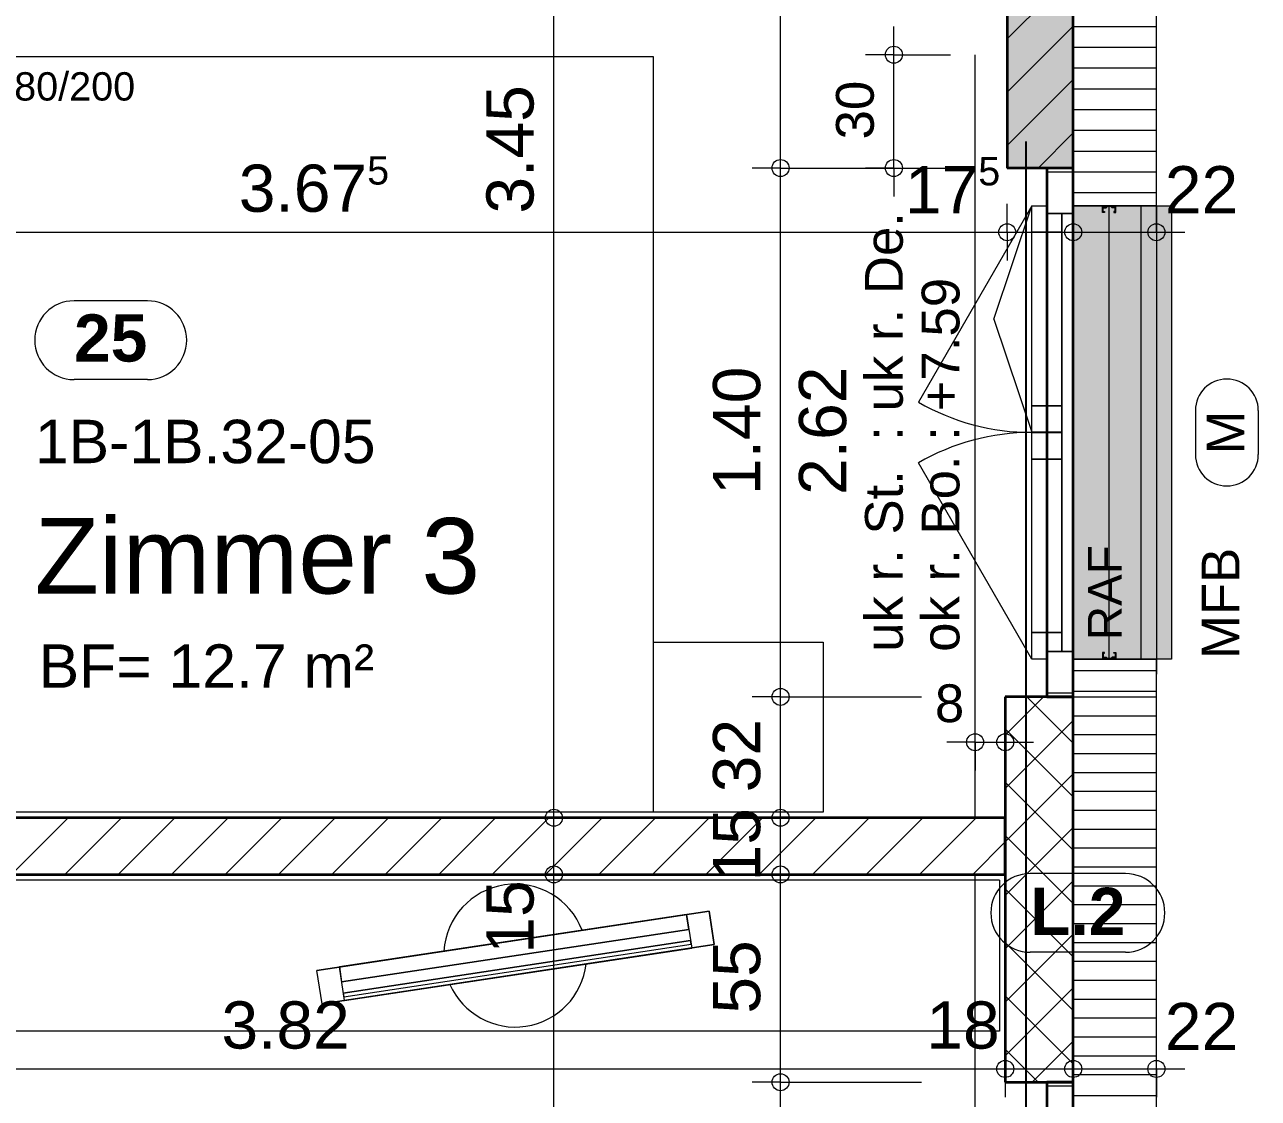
# Model space of a CAD drawing. Header units: metres. Extents: x 0.003 to 0.843, y 0.003 to 0.597.
# Drawn here: x 0.5748 to 0.6402, y 0.2649 to 0.3217 of the extents above; entities that cross this region are included whole.
import ezdxf

# ---------------------------------------------------------------- set-up
doc = ezdxf.new("R2010")
doc.units = ezdxf.units.M
for name, pattern in [('AUSGEZOGEN', [0]), ('LINIE_23', [0.0079, 0.004, -0.0013, 0, -0.0013, 0, -0.0013]), ('STRICHLINIE', [19.049999999999997, 12.7, -6.35]), ('STRICHPUNKT', [25.4, 12.7, -6.35, 0, -6.35])]:
    doc.linetypes.add(name, pattern=pattern)
for name, color, linetype, lineweight in [('Bauachsen grob', 7, 'STRICHPUNKT', 13), ('Daemmung', 7, 'AUSGEZOGEN', 18), ('Elektro Text', 251, 'AUSGEZOGEN', 18), ('Fenster', 7, 'AUSGEZOGEN', 18), ('Fuellflaeche tragende Wände MW', 7, 'AUSGEZOGEN', 13), ('Holzgelaender', 7, 'AUSGEZOGEN', 25), ('Moebel', 253, 'AUSGEZOGEN', 13), ('Oeffnungsrichtung Fenster', 7, 'AUSGEZOGEN', 13), ('Raumbezeichnung', 7, 'AUSGEZOGEN', 18), ('Rolladen', 7, 'AUSGEZOGEN', 13), ('Spengler', 7, 'AUSGEZOGEN', 18), ('Text Koten', 7, 'AUSGEZOGEN', 25), ('Text Werkplan Ausfuehrung', 7, 'AUSGEZOGEN', 25), ('Vorhangbrett', 7, 'AUSGEZOGEN', 13), ('Wand Beton bewehrt', 7, 'AUSGEZOGEN', 35), ('Wand Mauerwerk tragend', 7, 'AUSGEZOGEN', 35), ('Werkplan- Ausfuehrungsmasse', 7, 'AUSGEZOGEN', 13)]:
    doc.layers.add(name, color=color, linetype=linetype, lineweight=lineweight)
doc.styles.add('ARIAL', font='ARIAL.TTF')

msp = doc.modelspace()

# ---------------------------------------------------------------- hatches: boundary and pattern name
at = {"layer": 'Fuellflaeche tragende Wände MW', "linetype": 'AUSGEZOGEN', "lineweight": 13}
msp.add_hatch(color=241, dxfattribs=at).paths.add_polyline_path([(0.626859986055643, 0.3603399920128287), (0.626859986055643, 0.3141399930454791), (0.6303599859774118, 0.3141399930454791), (0.6303599859774118, 0.3603399920128287)])
at = {"layer": 'Holzgelaender', "linetype": 'AUSGEZOGEN', "lineweight": 13}
msp.add_hatch(color=254, dxfattribs=at).paths.add_polyline_path([(0.6339599858969455, 0.3121399930901825), (0.6339599858969455, 0.2881399936266243), (0.6347599858790643, 0.2881399936266243), (0.6347599858790643, 0.3121399930901825)])
at = {"layer": 'Spengler', "linetype": 'AUSGEZOGEN', "lineweight": 13}
msp.add_hatch(color=254, dxfattribs=at).paths.add_polyline_path([(0.6355599858611829, 0.2881399936266243), (0.6355599858611829, 0.3121399930901825), (0.6303599859774118, 0.3121399930901825), (0.6303599859774118, 0.2881399936266243)])

# ---------------------------------------------------------------- linework, layer by layer
at = {"layer": 'Bauachsen grob', "color": 32, "linetype": 'LINIE_23', "lineweight": 25, "true_color": 0xc36e14}
msp.add_line((0.6278599860332911, 0.01553999971970916), (0.6278599860332911, 0.5826399870440364), dxfattribs=at)
at = {"layer": 'Daemmung', "color": 7, "linetype": 'AUSGEZOGEN', "lineweight": 18}
for p, q in [((0.6347599858790641, 0.3121399930901825), (0.6347599858790641, 0.3623399919681251)), ((0.6303599859774118, 0.3603399920128287), (0.6303599859774118, 0.3141399930454791)), ((0.6303599859774118, 0.3141399930454791), (0.6303599859774118, 0.3121399930901825)), ((0.6347599858790643, 0.3121399930901825), (0.6303599859774118, 0.3121399930901825)), ((0.6303599859774118, 0.2881399936266243), (0.6347599858790643, 0.2881399936266243)), ((0.6303599859774118, 0.2881399936266243), (0.6303599859774118, 0.2861399936713278)), ((0.6347599858790641, 0.2861399936713278), (0.6347599858790641, 0.2881399936266243)), ((0.6303599859774118, 0.2861399936713278), (0.6303599859774118, 0.2657399941273034)), ((0.6347599858790641, 0.2657399941273034), (0.6347599858790641, 0.2861399936713278)), ((0.6303599859774118, 0.2657399941273034), (0.6303599859774118, 0.2637399941720068)), ((0.6347599858790641, 0.2637399941720068), (0.6347599858790641, 0.2657399941273034))]:
    msp.add_line(p, q, dxfattribs=at)
at = {"layer": 'Daemmung', "color": 7, "linetype": 'STRICHLINIE', "lineweight": 13}
msp.add_line((0.6347599858790643, 0.3121399930901825), (0.6347599858790643, 0.2873399936445057), dxfattribs=at)
at = {"layer": 'Daemmung', "color": 7, "linetype": 'AUSGEZOGEN', "lineweight": 13}
for p, q in [((0.6303599859774119, 0.2875399913520147), (0.634759983713755, 0.2875399911596848)), ((0.6303599859774119, 0.2875399913520147), (0.634759983713755, 0.2875399911596848)), ((0.6303599859774119, 0.2864399913527598), (0.6347599836656723, 0.2864399911604297)), ((0.630359986423268, 0.2861399937674929), (0.6343599863338608, 0.2861399935926474)), ((0.6343599863338608, 0.2861399935926474), (0.634759985879064, 0.2861399935751627)), ((0.6303599863795565, 0.2851399937898447), (0.6343599862901497, 0.2851399936149991)), ((0.6343599862901497, 0.2851399936149991), (0.6347599858790641, 0.2851399935975145)), ((0.6303599863358451, 0.2841399938121964), (0.6343599862464382, 0.2841399936373508)), ((0.6343599862464382, 0.2841399936373508), (0.6347599858790642, 0.2841399936198663)), ((0.6303599862921337, 0.2831399938345481), (0.6343599862027268, 0.2831399936597025)), ((0.6343599862027268, 0.2831399936597025), (0.6347599858790642, 0.283139993642218)), ((0.6303599862484223, 0.2821399938568999), (0.6343599861590153, 0.2821399936820543)), ((0.6303599862484223, 0.2821399938568999), (0.6343599861590153, 0.2821399936820543)), ((0.6343599861590153, 0.2821399936820543), (0.6347599858790642, 0.2821399936645698)), ((0.6343599861590153, 0.2821399936820543), (0.6347599858790642, 0.2821399936645698)), ((0.630359986204711, 0.2811399938792516), (0.6343599861153039, 0.2811399937044061)), ((0.6343599861153039, 0.2811399937044061), (0.6347599858790642, 0.2811399936869215)), ((0.6303599861609994, 0.2801399939016034), (0.6343599860715924, 0.2801399937267578)), ((0.6343599860715924, 0.2801399937267578), (0.634759985879064, 0.2801399937092732)), ((0.6303599861172882, 0.2791399939239551), (0.6343599860278814, 0.2791399937491095)), ((0.6343599860278814, 0.2791399937491095), (0.6347599858790642, 0.2791399937316251)), ((0.6343599859841699, 0.2781399937714613), (0.6347599858790641, 0.2781399937539767)), ((0.6343599859841699, 0.2781399937714613), (0.6347599858790641, 0.2781399937539767)), ((0.6343599859404584, 0.277139993793813), (0.6347599858790642, 0.2771399937763285)), ((0.6303599859774118, 0.2761399939910104), (0.6343599858967469, 0.2761399938161648)), ((0.6343599858967469, 0.2761399938161648), (0.6347599858790642, 0.2761399937986803)), ((0.6343599858530355, 0.2751399938385165), (0.634759985879064, 0.275139993821032)), ((0.6343599858093244, 0.2741399938608682), (0.6347599858790642, 0.2741399938433838)), ((0.6343599858093244, 0.2741399938608682), (0.6347599858790642, 0.2741399938433838)), ((0.6343599857656129, 0.27313999388322), (0.6347599858790642, 0.2731399938657355)), ((0.6343599857219014, 0.2721399939055717), (0.6347599858790642, 0.2721399938880872)), ((0.6343599856781901, 0.2711399939279235), (0.6347599858790642, 0.2711399939104389)), ((0.6343599856344786, 0.2701399939502752), (0.634759985879064, 0.2701399939327906)), ((0.6343599856344786, 0.2701399939502752), (0.634759985879064, 0.2701399939327906)), ((0.6343599855907671, 0.2691399939726269), (0.634759985879064, 0.2691399939551424)), ((0.634359985547056, 0.2681399939949787), (0.6347599858790642, 0.2681399939774942)), ((0.6343599855033446, 0.2671399940173304), (0.6347599858790641, 0.2671399939998458)), ((0.6343599854596331, 0.2661399940396822), (0.6347599858790642, 0.2661399940221976)), ((0.6343599854596331, 0.2661399940396822), (0.6347599858790642, 0.2661399940221976)), ((0.6303599874343888, 0.2650399942152727), (0.6347599858790642, 0.2650399940229428))]:
    msp.add_line(p, q, dxfattribs=at)
for points in [[(0.6303599852072936, 0.321639991328918), (0.6303599859774118, 0.3216399913289179), (0.6327734631105209, 0.3216399912234215), (0.6327734631105209, 0.3216399912234215), (0.6334027115760725, 0.3216399911959162), (0.6334027115760725, 0.3216399911959162), (0.6347599852043133, 0.3216399911365879)], [(0.6303599851592112, 0.320539991329663), (0.6303599859774118, 0.320539991329663), (0.6328386922211581, 0.3205399912213153), (0.6328386922211581, 0.3205399912213153), (0.6334472787952741, 0.320539991194713), (0.6334472787952741, 0.320539991194713), (0.6347599851562309, 0.3205399911373329)], [(0.6303599851111287, 0.319439991330408), (0.6303599859774118, 0.319439991330408), (0.6329039213317948, 0.3194399912192091), (0.6329039213317948, 0.3194399912192091), (0.6334918460144757, 0.3194399911935101), (0.6334918460144757, 0.3194399911935101), (0.6347599851081484, 0.319439991138078)], [(0.630359985063046, 0.3183399913311531), (0.6303599859774118, 0.318339991331153), (0.6329691504424321, 0.3183399912171029), (0.6329691504424321, 0.3183399912171029), (0.6335364132336774, 0.318339991192307), (0.6335364132336774, 0.318339991192307), (0.6347599850600659, 0.3183399911388231)], [(0.630359985063046, 0.3183399913311531), (0.6303599859774118, 0.318339991331153), (0.6329691504424321, 0.3183399912171029), (0.6329691504424321, 0.3183399912171029), (0.6335364132336774, 0.318339991192307), (0.6335364132336774, 0.318339991192307), (0.6347599850600659, 0.3183399911388231)], [(0.6303599850149635, 0.3172399913318982), (0.6303599859774118, 0.3172399913318981), (0.6330343795530691, 0.3172399912149967), (0.6330343795530691, 0.3172399912149967), (0.6335809804528789, 0.317239991191104), (0.6335809804528789, 0.317239991191104), (0.6347599850119832, 0.3172399911395681)], [(0.6303599849668811, 0.3161399913326433), (0.6303599859774118, 0.3161399913326433), (0.6330996086637062, 0.3161399912128905), (0.6330996086637062, 0.3161399912128905), (0.6336255476720806, 0.3161399911899009), (0.6336255476720806, 0.3161399911899009), (0.6347599849639007, 0.3161399911403131)], [(0.6303599849187985, 0.3150399913333882), (0.6303599859774118, 0.3150399913333882), (0.6331648377743431, 0.3150399912107843), (0.6331648377743431, 0.3150399912107843), (0.6336701148912821, 0.3150399911886979), (0.6336701148912821, 0.3150399911886979), (0.6347599849158182, 0.3150399911410582)], [(0.6303599848707161, 0.3139399913341333), (0.6303599859774118, 0.3139399913341333), (0.6332300668849801, 0.3139399912086781), (0.6332300668849801, 0.3139399912086781), (0.6337146821104837, 0.3139399911874949), (0.6337146821104837, 0.3139399911874949), (0.6347599848677358, 0.3139399911418033)], [(0.6303599848707161, 0.3139399913341333), (0.6303599859774118, 0.3139399913341333), (0.6332300668849801, 0.3139399912086781), (0.6332300668849801, 0.3139399912086781), (0.6337146821104837, 0.3139399911874949), (0.6337146821104837, 0.3139399911874949), (0.6347599848677358, 0.3139399911418033)], [(0.6303599848226333, 0.3128399913348784), (0.6303599859774118, 0.3128399913348783), (0.6332952959956172, 0.3128399912065719), (0.6332952959956172, 0.3128399912065719), (0.6337592493296854, 0.3128399911862917), (0.6337592493296854, 0.3128399911862917), (0.6347599848196532, 0.3128399911425482)], [(0.6303599860735768, 0.2781399939463068), (0.6303599859774119, 0.278139993946307), (0.6343599859841699, 0.2781399937714613)], [(0.6303599860735768, 0.2781399939463068), (0.6303599859774119, 0.278139993946307), (0.6343599859841699, 0.2781399937714613)], [(0.6303599860298653, 0.2771399939686586), (0.6303599859774119, 0.2771399939686587), (0.6343599859404584, 0.277139993793813)], [(0.6303599859424425, 0.2751399940133621), (0.6303599859774119, 0.2751399940133622), (0.6343599858530355, 0.2751399938385165)], [(0.6303599858987312, 0.2741399940357138), (0.6303599859774117, 0.2741399940357138), (0.6343599858093244, 0.2741399938608682)], [(0.6303599858987312, 0.2741399940357138), (0.6303599859774117, 0.2741399940357138), (0.6343599858093244, 0.2741399938608682)], [(0.6303599858550197, 0.2731399940580655), (0.6303599859774117, 0.2731399940580656), (0.6343599857656129, 0.27313999388322)], [(0.6303599858113085, 0.2721399940804173), (0.6303599859774119, 0.2721399940804174), (0.6343599857219014, 0.2721399939055717)], [(0.630359985767597, 0.2711399941027691), (0.6303599859774119, 0.2711399941027691), (0.6343599856781901, 0.2711399939279235)], [(0.6303599857238855, 0.2701399941251208), (0.6303599859774119, 0.2701399941251209), (0.6343599856344786, 0.2701399939502752)], [(0.6303599857238855, 0.2701399941251208), (0.6303599859774119, 0.2701399941251209), (0.6343599856344786, 0.2701399939502752)], [(0.630359985680174, 0.2691399941474725), (0.6303599859774119, 0.2691399941474726), (0.6343599855907671, 0.2691399939726269)], [(0.6303599856364629, 0.2681399941698243), (0.6303599859774117, 0.2681399941698242), (0.634359985547056, 0.2681399939949787)], [(0.6303599855927515, 0.267139994192176), (0.6303599859774119, 0.267139994192176), (0.6343599855033446, 0.2671399940173304)], [(0.63035998554904, 0.2661399942145278), (0.6303599859774119, 0.2661399942145278), (0.6343599854596331, 0.2661399940396822)], [(0.63035998554904, 0.2661399942145278), (0.6303599859774119, 0.2661399942145278), (0.6343599854596331, 0.2661399940396822)]]:
    msp.add_lwpolyline(points, dxfattribs=at)
at = {"layer": 'Elektro Text', "color": 40, "linetype": 'AUSGEZOGEN', "lineweight": 18}
for p, q in [((0.6368266525069876, 0.3013007482337443), (0.6368266525069876, 0.2989733266877619)), ((0.6401599857608481, 0.3013007482337443), (0.6401599857608481, 0.2989733266877619))]:
    msp.add_line(p, q, dxfattribs=at)
for centre, start, end in [((0.6384933191339178, 0.3013007482337443), 0, 180), ((0.6384933191339178, 0.2989733266877619), 180, 0)]:
    msp.add_arc(centre, 0.001666666626930237, start, end, dxfattribs=at)
at = {"layer": 'Fenster', "color": 7, "linetype": 'AUSGEZOGEN', "lineweight": 13}
for p, q in [((0.6289599860087043, 0.310739993121475), (0.6289599860087043, 0.3015499933268875)), ((0.6289599860087043, 0.2987299933899194), (0.6289599860087043, 0.2895399935953319))]:
    msp.add_line(p, q, dxfattribs=at)
for points in [[(0.6303599859774118, 0.3139399930499494), (0.6303599859774118, 0.3117399930991233), (0.6289599860087043, 0.3117399930991233), (0.6289599860087043, 0.3139399930499494), (0.6303599859774118, 0.3139399930499494)], [(0.6289599860087043, 0.3121399930901825), (0.6289599860087043, 0.3117399930991233), (0.6297599859908228, 0.3117399930991233), (0.6297599859908228, 0.310739993121475), (0.6281599860265857, 0.310739993121475), (0.6281599860265857, 0.3121399930901825), (0.6289599860087043, 0.3121399930901825)], [(0.6297599859908228, 0.2885399936176837), (0.6297599859908228, 0.3001299933586269), (0.6289599860087043, 0.3001299933586269), (0.6289599860087043, 0.3001499933581799), (0.6297599859908228, 0.3001499933581799), (0.6297599859908228, 0.3117399930991233), (0.6303599859774118, 0.3117399930991233), (0.6303599859774118, 0.2885399936176837), (0.6297599859908228, 0.2885399936176837)], [(0.6303599859774118, 0.3121399930901825), (0.6355599858611829, 0.3121399930901825), (0.6355599858611829, 0.2881399936266243), (0.6303599859774118, 0.2881399936266243), (0.6303599859774118, 0.3121399930901825)], [(0.6297599859908228, 0.310739993121475), (0.6297599859908228, 0.3015499933268875), (0.6281599860265857, 0.3015499933268875), (0.6281599860265857, 0.310739993121475), (0.6297599859908228, 0.310739993121475)], [(0.6297599859908228, 0.3015499933268875), (0.6297599859908228, 0.3001499933581799), (0.6289599860087043, 0.3001499933581799), (0.6281599860265857, 0.3001499933581799), (0.6281599860265857, 0.3015499933268875), (0.6297599859908228, 0.3015499933268875)], [(0.6289599860087043, 0.3001299933586269), (0.6297599859908228, 0.3001299933586269), (0.6297599859908228, 0.2987299933899194), (0.6281599860265857, 0.2987299933899194), (0.6281599860265857, 0.3001299933586269), (0.6289599860087043, 0.3001299933586269)], [(0.6297599859908228, 0.2987299933899194), (0.6297599859908228, 0.2895399935953319), (0.6281599860265857, 0.2895399935953319), (0.6281599860265857, 0.2987299933899194), (0.6297599859908228, 0.2987299933899194)], [(0.6297599859908228, 0.2895399935953319), (0.6297599859908228, 0.2885399936176837), (0.6289599860087043, 0.2885399936176837), (0.6289599860087043, 0.2881399936266243), (0.6281599860265857, 0.2881399936266243), (0.6281599860265857, 0.2895399935953319), (0.6297599859908228, 0.2895399935953319)], [(0.6303599859774118, 0.2885399936176837), (0.6303599859774118, 0.2863399936668575), (0.6289599860087043, 0.2863399936668575), (0.6289599860087043, 0.2885399936176837), (0.6303599859774118, 0.2885399936176837)], [(0.6303599859774118, 0.2655399941317737), (0.6303599859774118, 0.2633399941809476), (0.6289599860087043, 0.2633399941809476), (0.6289599860087043, 0.2655399941317737), (0.6303599859774118, 0.2655399941317737)]]:
    msp.add_lwpolyline(points, dxfattribs=at)
at = {"layer": 'Holzgelaender', "color": 7, "linetype": 'AUSGEZOGEN', "lineweight": 13}
for p, q in [((0.6339599858969455, 0.2881399936266243), (0.6339599858969455, 0.3121399930901825)), ((0.6339599858969455, 0.3121399930901825), (0.6347599858790643, 0.3121399930901825)), ((0.6347599858790643, 0.3121399930901825), (0.6347599858790643, 0.2881399936266243)), ((0.6347599858790643, 0.2881399936266243), (0.6339599858969455, 0.2881399936266243))]:
    msp.add_line(p, q, dxfattribs=at)
at = {"layer": 'Moebel', "color": 253, "linetype": 'AUSGEZOGEN', "lineweight": 13}
for p, q in [((0.5721099872794008, 0.3200399929136039), (0.6081099864747382, 0.3200399929136039)), ((0.6081099864747382, 0.3200399929136039), (0.6081099864747382, 0.2800399938076735)), ((0.6081099864747382, 0.2890399936065078), (0.6171099862735725, 0.2890399936065078)), ((0.6171099862735725, 0.2890399936065078), (0.6171099862735725, 0.2800399938076735)), ((0.6081099864747382, 0.2800399938076735), (0.5721099872794008, 0.2800399938076735)), ((0.6171099862735725, 0.2800399938076735), (0.6081099864747382, 0.2800399938076735)), ((0.6264599860645835, 0.2764398933666998), (0.5664599874056879, 0.276440056723799)), ((0.6264599860645835, 0.2764398826205111), (0.6264599860645835, 0.2684398935455138)), ((0.590308467063807, 0.2716600572908478), (0.6110721472219884, 0.2748016439241446)), ((0.6110721472219884, 0.2748016439241446), (0.590308467063807, 0.2716600572908478)), ((0.5914949630728462, 0.2718395765270361), (0.6098856512129494, 0.2746221246879559)), ((0.6098856512129496, 0.2746221246879559), (0.5914949630728462, 0.2718395765270361)), ((0.6098856512129494, 0.2746221246879563), (0.5914949630728462, 0.2718395765270361)), ((0.6098856512129494, 0.2746221246879559), (0.5914949630728462, 0.2718395765270361)), ((0.6098856512129494, 0.2746221246879559), (0.6098856512129496, 0.2746221246879559)), ((0.6098856512129496, 0.2746221246879559), (0.6101549300672324, 0.2728423806743972)), ((0.6098856512129494, 0.2746221246879559), (0.6101549300672322, 0.2728423806743972)), ((0.6100053307037419, 0.273831127348597), (0.6098856512129494, 0.2746221246879563)), ((0.6098856512129494, 0.2746221246879563), (0.6098856512129494, 0.2746221246879559)), ((0.6100053307037419, 0.273831127348597), (0.6098856512129494, 0.2746221246879559)), ((0.6110721472219884, 0.2748016439241446), (0.6113414260762712, 0.2730218999105864)), ((0.6113414260762712, 0.2730218999105864), (0.6110721472219884, 0.2748016439241446)), ((0.6110721472219884, 0.2748016439241446), (0.6110721472219884, 0.2748016439241446)), ((0.5916146425636383, 0.2710485791876763), (0.6100053307037419, 0.273831127348597)), ((0.6100053307037419, 0.273831127348597), (0.5916146425636383, 0.2710485791876772)), ((0.6100053307037419, 0.273831127348597), (0.6100053307037419, 0.273831127348597)), ((0.610095090321836, 0.2732378793440776), (0.5917044021817326, 0.2704553311831578)), ((0.5917044021817323, 0.2704553311831578), (0.610095090321836, 0.2732378793440776)), ((0.6101250101945341, 0.2730401300092376), (0.610095090321836, 0.2732378793440776)), ((0.6101250101945341, 0.2730401300092376), (0.610095090321836, 0.2732378793440776)), ((0.610095090321836, 0.2732378793440776), (0.610095090321836, 0.2732378793440776)), ((0.6113414260762712, 0.2730218999105864), (0.5905777459180899, 0.2698803132772896)), ((0.5905777459180899, 0.2698803132772896), (0.6113414260762712, 0.2730218999105864)), ((0.5917343220544304, 0.2702575818483178), (0.6101250101945341, 0.2730401300092376)), ((0.5917343220544304, 0.2702575818483178), (0.6101250101945341, 0.2730401300092376)), ((0.6101549300672322, 0.2728423806743972), (0.5917642419271286, 0.2700598325134774)), ((0.5917642419271286, 0.2700598325134774), (0.6101549300672324, 0.2728423806743972)), ((0.6101250101945341, 0.2730401300092376), (0.6101250101945341, 0.2730401300092376)), ((0.6101549300672324, 0.2728423806743972), (0.6101549300672322, 0.2728423806743972)), ((0.6113414260762712, 0.2730218999105864), (0.6113414260762712, 0.2730218999105864)), ((0.5914949630728462, 0.2718395765270361), (0.5914949630728462, 0.2718395765270361)), ((0.5917642419271286, 0.2700598325134774), (0.5914949630728462, 0.2718395765270361)), ((0.5917642419271286, 0.2700598325134774), (0.5914949630728462, 0.2718395765270361)), ((0.5914949630728462, 0.2718395765270361), (0.5916146425636383, 0.2710485791876763)), ((0.5914949630728462, 0.2718395765270361), (0.5914949630728462, 0.2718395765270361)), ((0.5914949630728462, 0.2718395765270361), (0.5916146425636383, 0.2710485791876772)), ((0.5905777459180899, 0.2698803132772896), (0.590308467063807, 0.2716600572908478)), ((0.5905777459180899, 0.2698803132772896), (0.590308467063807, 0.2716600572908478)), ((0.590308467063807, 0.2716600572908478), (0.590308467063807, 0.2716600572908478)), ((0.5916146425636383, 0.2710485791876772), (0.5916146425636383, 0.2710485791876763)), ((0.5905777459180899, 0.2698803132772896), (0.5905777459180899, 0.2698803132772896)), ((0.5917044021817326, 0.2704553311831578), (0.5917343220544304, 0.2702575818483178)), ((0.5917044021817326, 0.2704553311831578), (0.5917044021817323, 0.2704553311831578)), ((0.5917044021817323, 0.2704553311831578), (0.5917343220544304, 0.2702575818483178)), ((0.5917343220544304, 0.2702575818483178), (0.5917343220544304, 0.2702575818483178)), ((0.5917642419271286, 0.2700598325134774), (0.5917642419271286, 0.2700598325134774)), ((0.6264599860645835, 0.2684398677545846), (0.5664599874056879, 0.2684399343959795))]:
    msp.add_line(p, q, dxfattribs=at)
for centre, radius, start, end in [((0.600809986637907, 0.272439853255078), 0.00378739260380356, 20.79798353211895, 176.4094364694286), ((0.600809986637907, 0.2724398532550771), 0.003780941706546413, 203.9400261142522, 353.2673938941765)]:
    msp.add_arc(centre, radius, start, end, dxfattribs=at)
at = {"layer": 'Oeffnungsrichtung Fenster', "color": 7, "linetype": 'AUSGEZOGEN', "lineweight": 13}
for p, q in [((0.6281599860265857, 0.3121399930901825), (0.6221599861606961, 0.3017476884770555)), ((0.6261599860712892, 0.3061449932241813), (0.6281599860265857, 0.3121399930901825)), ((0.6261599860712892, 0.3061449932241813), (0.6281599860265857, 0.3001499933581799)), ((0.6281599860265857, 0.2881399936266243), (0.6221599861606961, 0.2985322982397515))]:
    msp.add_line(p, q, dxfattribs=at)
for centre, start, end in [((0.6281599860265857, 0.3121399930901825), 239.9999999999998, 269.9999999999989), ((0.6281599860265857, 0.2881399936266242), 90.00000000000107, 119.9999999999998)]:
    msp.add_arc(centre, 0.0119999997317791, start, end, dxfattribs=at)
at = {"layer": 'Rolladen', "color": 7, "linetype": 'AUSGEZOGEN', "lineweight": 13}
for p, q in [((0.6318999859429899, 0.3121299930904061), (0.6319399859420958, 0.3121299930904061)), ((0.6318999859429899, 0.3117899930980056), (0.6318999859429899, 0.3121299930904061)), ((0.6320199859403076, 0.3117899930980056), (0.6318999859429899, 0.3117899930980056)), ((0.6319399859420958, 0.3120699930917472), (0.6319399859420958, 0.3121299930904061)), ((0.6319399859420958, 0.3120699930917472), (0.6320799859389666, 0.3120699930917472)), ((0.6319399859420958, 0.3118299930971116), (0.6319399859420958, 0.3120299930926412)), ((0.6319399859420958, 0.3120299930926412), (0.6320965544810905, 0.3120299930926412)), ((0.6319399859420958, 0.3118299930971116), (0.6320199859403076, 0.3118299930971116)), ((0.6320199859403076, 0.3118299930971116), (0.6320199859403076, 0.3117899930980056)), ((0.6320799859389666, 0.3120699930917472), (0.6321499859374019, 0.3121399930901825)), ((0.6320965544810905, 0.3120299930926412), (0.6321665544795257, 0.3120999930910766)), ((0.6321499859374019, 0.3121399930901825), (0.6323699859324846, 0.3121399930901825)), ((0.6323534173903598, 0.3120999930910766), (0.6321665544795257, 0.3120999930910766)), ((0.6321999859362843, 0.3121399930901825), (0.6322099859360609, 0.3121399930901825)), ((0.6322099859360609, 0.3121399930901825), (0.6323099859338257, 0.3121399930901825)), ((0.632423417388795, 0.3120299930926426), (0.6323534173903598, 0.3120999930910766)), ((0.63243998593092, 0.3120699930917485), (0.6323699859324846, 0.3121399930901825)), ((0.6325799859277909, 0.3120299930926426), (0.632423417388795, 0.3120299930926426)), ((0.6325799859277909, 0.3120699930917485), (0.63243998593092, 0.3120699930917485)), ((0.6324999859295789, 0.311829993097113), (0.6324999859295789, 0.311789993098007)), ((0.6325799859277909, 0.311829993097113), (0.6324999859295789, 0.311829993097113)), ((0.6324999859295789, 0.311789993098007), (0.6326199859268967, 0.311789993098007)), ((0.6325799859277909, 0.3121299930904075), (0.6326199859268967, 0.3121299930904075)), ((0.6325799859277909, 0.3120699930917485), (0.6325799859277909, 0.3121299930904075)), ((0.6325799859277909, 0.311829993097113), (0.6325799859277909, 0.3120299930926426)), ((0.6326199859268967, 0.311789993098007), (0.6326199859268967, 0.3121299930904075)), ((0.6318999859429899, 0.2884899936188012), (0.6318999859429899, 0.2881499936264008)), ((0.6320199859403076, 0.2884899936188012), (0.6318999859429899, 0.2884899936188012)), ((0.6318999859429899, 0.2881499936264008), (0.6319399859420958, 0.2881499936264008)), ((0.6319399859420958, 0.2884499936196953), (0.6320199859403076, 0.2884499936196953)), ((0.6319399859420958, 0.2884499936196953), (0.6319399859420958, 0.2882499936241656)), ((0.6319399859420958, 0.2882499936241656), (0.6320965544810905, 0.2882499936241656)), ((0.6319399859420958, 0.2882099936250597), (0.6320799859389666, 0.2882099936250597)), ((0.6319399859420958, 0.2882099936250597), (0.6319399859420958, 0.2881499936264008)), ((0.6320199859403076, 0.2884499936196953), (0.6320199859403076, 0.2884899936188012)), ((0.6320799859389666, 0.2882099936250597), (0.6321499859374019, 0.2881399936266243)), ((0.6320965544810905, 0.2882499936241656), (0.6321665544795257, 0.2881799936257303)), ((0.6321499859374019, 0.2881399936266243), (0.6323699859324846, 0.2881399936266243)), ((0.6323534173903598, 0.2881799936257303), (0.6321665544795257, 0.2881799936257303)), ((0.6321999859362843, 0.2881399936266243), (0.6322099859360609, 0.2881399936266243)), ((0.6322099859360609, 0.2881399936266243), (0.6323099859338257, 0.2881399936266243)), ((0.632423417388795, 0.2882499936241648), (0.6323534173903598, 0.2881799936257303)), ((0.63243998593092, 0.2882099936250588), (0.6323699859324846, 0.2881399936266243)), ((0.6325799859277909, 0.2882499936241648), (0.632423417388795, 0.2882499936241648)), ((0.6325799859277909, 0.2882099936250588), (0.63243998593092, 0.2882099936250588)), ((0.6324999859295789, 0.2884899936188003), (0.6326199859268967, 0.2884899936188003)), ((0.6324999859295789, 0.2884499936196944), (0.6324999859295789, 0.2884899936188003)), ((0.6325799859277909, 0.2884499936196944), (0.6324999859295789, 0.2884499936196944)), ((0.6325799859277909, 0.2884499936196944), (0.6325799859277909, 0.2882499936241648)), ((0.6325799859277909, 0.2882099936250588), (0.6325799859277909, 0.2881499936263999)), ((0.6325799859277909, 0.2881499936263999), (0.6326199859268967, 0.2881499936263999)), ((0.6326199859268967, 0.2884899936188003), (0.6326199859268967, 0.2881499936263999))]:
    msp.add_line(p, q, dxfattribs=at)
at = {"layer": 'Rolladen', "color": 7, "linetype": 'STRICHPUNKT', "lineweight": 13}
msp.add_line((0.6322599859349434, 0.2881399936266243), (0.6322599859349434, 0.3121399930901825), dxfattribs=at)
at = {"layer": 'Text Werkplan Ausfuehrung', "color": 240, "linetype": 'AUSGEZOGEN', "lineweight": 13}
for p, q in [((0.5813298880635938, 0.3071060524568412), (0.5774451677381238, 0.3071060524568412)), ((0.5813298880635938, 0.3029393859491202), (0.5774451677381238, 0.3029393859491202))]:
    msp.add_line(p, q, dxfattribs=at)
at = {"layer": 'Text Werkplan Ausfuehrung', "color": 92, "linetype": 'AUSGEZOGEN', "lineweight": 13}
for p, q in [((0.6331251962979624, 0.2767854626893541), (0.6280791526635477, 0.2767854626893541)), ((0.6331251962979624, 0.2726187961816331), (0.6280791526635477, 0.2726187961816331))]:
    msp.add_line(p, q, dxfattribs=at)
at = {"layer": 'Text Werkplan Ausfuehrung', "color": 240, "linetype": 'AUSGEZOGEN', "lineweight": 13}
for centre, start, end in [((0.5774451677381238, 0.3050227192029806), 90, 270), ((0.5813298880635938, 0.3050227192029806), 270, 90)]:
    msp.add_arc(centre, 0.002083333253860474, start, end, dxfattribs=at)
at = {"layer": 'Text Werkplan Ausfuehrung', "color": 92, "linetype": 'AUSGEZOGEN', "lineweight": 13}
for centre, start, end in [((0.6280791526635479, 0.2747021294354936), 90, 270), ((0.6331251962979624, 0.2747021294354936), 270, 90)]:
    msp.add_arc(centre, 0.002083333253860474, start, end, dxfattribs=at)
at = {"layer": 'Vorhangbrett', "color": 191, "linetype": 'AUSGEZOGEN', "lineweight": 13, "true_color": 0xbe96ea}
for p, q in [((0.6208599861897532, 0.3201399929113686), (0.6208599861897532, 0.3216399929244071)), ((0.6208599861897532, 0.3141399930454791), (0.6208599861897532, 0.3201399929113687)), ((0.6208599861897532, 0.3141399930454791), (0.6208599861897532, 0.3126399960536809)), ((0.6251599860936408, 0.283739993724972), (0.6236599891018425, 0.283739993724972)), ((0.6251599860936408, 0.283739993724972), (0.6267599860578779, 0.283739993724972)), ((0.626759986057878, 0.283739993724972), (0.6282599860709166, 0.283739993724972))]:
    msp.add_line(p, q, dxfattribs=at)
at = {"layer": 'Vorhangbrett', "color": 191, "linetype": 'AUSGEZOGEN', "lineweight": 18, "true_color": 0xbe96ea}
for p, q in [((0.6208599861897532, 0.3201399929113686), (0.6193599861767148, 0.3201399929113686)), ((0.6208599861897532, 0.3201399929113686), (0.6223599831815517, 0.3201399929113686)), ((0.6208599861897532, 0.3201399929113687), (0.6238599861226983, 0.3201399929113687)), ((0.6208599861897532, 0.3141399930454791), (0.6193599861767148, 0.3141399930454791)), ((0.6208599861897532, 0.3141399930454791), (0.6223599831815517, 0.3141399930454791)), ((0.6208599861897532, 0.3141399930454791), (0.6238599861226983, 0.3141399930454791)), ((0.6251599860936408, 0.283739993724972), (0.6251599860936408, 0.2852399937380105)), ((0.626759986057878, 0.283739993724972), (0.626759986057878, 0.2852399937380105)), ((0.6251599860936408, 0.283739993724972), (0.6251599860936408, 0.2822399967331738)), ((0.626759986057878, 0.283739993724972), (0.626759986057878, 0.2822399967331738))]:
    msp.add_line(p, q, dxfattribs=at)
at = {"layer": 'Vorhangbrett', "color": 191, "linetype": 'STRICHPUNKT', "lineweight": 13, "true_color": 0xbe96ea}
for p, q in [((0.6251599860936408, 0.279739993814379), (0.6251599860936408, 0.3201399929113687)), ((0.6251599860936408, 0.2317399948872626), (0.6251599860936408, 0.2767399938814342))]:
    msp.add_line(p, q, dxfattribs=at)
at = {"layer": 'Vorhangbrett', "color": 191, "linetype": 'AUSGEZOGEN', "lineweight": 18, "true_color": 0xbe96ea}
for centre in [(0.6208599861897532, 0.3201399929113686), (0.6208599861897532, 0.3141399930454791), (0.6251599860936408, 0.283739993724972), (0.626759986057878, 0.283739993724972)]:
    msp.add_circle(centre, 0.0004500000039115548, dxfattribs=at)
at = {"layer": 'Wand Beton bewehrt', "color": 7, "linetype": 'AUSGEZOGEN', "lineweight": 35}
for p, q in [((0.6267599860578779, 0.2861399936713278), (0.6267599860578779, 0.279739993814379)), ((0.626859986055643, 0.2861399936713278), (0.6267599860578779, 0.2861399936713278)), ((0.6303599859774118, 0.2861399936713278), (0.626859986055643, 0.2861399936713278)), ((0.6303599859774118, 0.2657399941273034), (0.6303599859774118, 0.2861399936713278)), ((0.6267599860578779, 0.279739993814379), (0.6267599860578779, 0.2767399938814342)), ((0.6267599860578779, 0.2767399938814342), (0.6267599860578779, 0.2657399941273034)), ((0.6267599860578779, 0.2657399941273034), (0.626859986055643, 0.2657399941273034)), ((0.626859986055643, 0.2657399941273034), (0.6303599859774118, 0.2657399941273034))]:
    msp.add_line(p, q, dxfattribs=at)
at = {"layer": 'Wand Beton bewehrt', "color": 7, "linetype": 'AUSGEZOGEN', "lineweight": 13}
for p, q in [((0.6267599860578779, 0.2841143951543095), (0.6287855845748963, 0.2861399936713278)), ((0.6279039624266012, 0.2861399936713278), (0.6303599859774119, 0.2836839701205171)), ((0.6267599860578779, 0.2812859680295633), (0.6303599859774118, 0.2848859679490972)), ((0.626759986057878, 0.2844555429153048), (0.6303599859774119, 0.2808555429957709)), ((0.6267599860578779, 0.2784575409048171), (0.6303599859774118, 0.2820575408243509)), ((0.626759986057878, 0.2816271157905587), (0.6303599859774119, 0.2780271158710247)), ((0.6267599860578779, 0.2756291137800708), (0.6303599859774118, 0.2792291136996047)), ((0.626759986057878, 0.2787986886658124), (0.6303599859774119, 0.2751986887462785)), ((0.6267599860578779, 0.2728006866553247), (0.6303599859774118, 0.2764006865748586)), ((0.626759986057878, 0.2759702615410662), (0.6303599859774119, 0.2723702616215322)), ((0.6267599860578779, 0.2699722595305784), (0.6303599859774118, 0.2735722594501123)), ((0.626759986057878, 0.27314183441632), (0.6303599859774119, 0.269541834496786)), ((0.6267599860578779, 0.2671438324058322), (0.6303599859774118, 0.270743832325366)), ((0.626759986057878, 0.2703134072915739), (0.6303599859774119, 0.2667134073720399)), ((0.6281845749040954, 0.2657399941273034), (0.6303599859774118, 0.2679154052006199)), ((0.626759986057878, 0.2674849801668275), (0.6285049720974022, 0.2657399941273034))]:
    msp.add_line(p, q, dxfattribs=at)
at = {"layer": 'Wand Mauerwerk tragend', "color": 7, "linetype": 'AUSGEZOGEN', "lineweight": 35}
for p, q in [((0.6303599859774118, 0.3141399930454791), (0.6303599859774118, 0.3603399920128287)), ((0.626859986055643, 0.3487399922721088), (0.626859986055643, 0.3141399930454791)), ((0.6289599860087043, 0.3141399930454791), (0.626859986055643, 0.3141399930454791)), ((0.6303599859774118, 0.3141399930454791), (0.6289599860087043, 0.3141399930454791)), ((0.6267599860578779, 0.279739993814379), (0.5533599876984959, 0.279739993814379)), ((0.6267599860578779, 0.2767399938814342), (0.6267599860578779, 0.279739993814379)), ((0.5533599876984959, 0.2767399938814342), (0.6267599860578779, 0.2767399938814342))]:
    msp.add_line(p, q, dxfattribs=at)
at = {"layer": 'Wand Mauerwerk tragend', "color": 7, "linetype": 'AUSGEZOGEN', "lineweight": 13}
for p, q in [((0.6268599860556431, 0.3209839477737746), (0.6303599859774119, 0.3244839476955435)), ((0.626859986055643, 0.3181555206490285), (0.6303599859774118, 0.3216555205707973)), ((0.6268599860556431, 0.3153270935242821), (0.6303599859774119, 0.3188270934460509)), ((0.6285013127015858, 0.314139993045479), (0.6303599859774118, 0.3159986663213051)), ((0.5741307507890644, 0.2767399938814342), (0.577130750722009, 0.279739993814379)), ((0.5769591779138106, 0.2767399938814342), (0.5799591778467553, 0.279739993814379)), ((0.5797876050385569, 0.2767399938814342), (0.5827876049715016, 0.279739993814379)), ((0.5826160321633028, 0.2767399938814342), (0.5856160320962477, 0.279739993814379)), ((0.5854444592880492, 0.2767399938814342), (0.5884444592209941, 0.279739993814379)), ((0.5882728864127953, 0.2767399938814342), (0.59127288634574, 0.279739993814379)), ((0.5911013135375417, 0.2767399938814342), (0.5941013134704866, 0.279739993814379)), ((0.5939297406622878, 0.2767399938814342), (0.5969297405952326, 0.279739993814379)), ((0.596758167787034, 0.2767399938814342), (0.5997581677199788, 0.279739993814379)), ((0.5995865949117801, 0.2767399938814342), (0.6025865948447249, 0.279739993814379)), ((0.6024150220365266, 0.2767399938814342), (0.6054150219694713, 0.279739993814379)), ((0.6052434491612727, 0.2767399938814342), (0.6082434490942175, 0.279739993814379)), ((0.6080718762860189, 0.2767399938814342), (0.6110718762189637, 0.279739993814379)), ((0.610900303410765, 0.2767399938814342), (0.6139003033437098, 0.279739993814379)), ((0.6137287305355115, 0.2767399938814342), (0.6167287304684562, 0.279739993814379)), ((0.6165571576602574, 0.2767399938814342), (0.6195571575932024, 0.279739993814379)), ((0.6193855847850036, 0.2767399938814342), (0.6223855847179485, 0.279739993814379)), ((0.6222140119097501, 0.2767399938814342), (0.6252140118426948, 0.279739993814379)), ((0.6250424390344961, 0.2767399938814342), (0.6267599860578779, 0.278457540904816))]:
    msp.add_line(p, q, dxfattribs=at)
at = {"layer": 'Wand Mauerwerk tragend', "color": 180, "linetype": 'STRICHPUNKT', "lineweight": 35}
for p, q in [((0.6303599859774118, 0.3141399930454791), (0.6289599860087043, 0.3141399930454791)), ((0.6289599860087043, 0.3141399930454791), (0.6289599860087043, 0.2861399936713278)), ((0.6303599859774118, 0.3121399930901825), (0.6303599859774118, 0.3141399930454791)), ((0.6303599859774118, 0.2881399936266243), (0.6303599859774118, 0.3121399930901825)), ((0.6303599859774118, 0.2861399936713278), (0.6303599859774118, 0.2881399936266243)), ((0.6289599860087043, 0.2861399936713278), (0.6303599859774118, 0.2861399936713278)), ((0.6303599859774118, 0.2657399941273034), (0.6289599860087043, 0.2657399941273034)), ((0.6289599860087043, 0.2657399941273034), (0.6289599860087043, 0.2377399947531522)), ((0.6303599859774118, 0.2637399941720068), (0.6303599859774118, 0.2657399941273034))]:
    msp.add_line(p, q, dxfattribs=at)
at = {"layer": 'Werkplan- Ausfuehrungsmasse', "color": 7, "linetype": 'AUSGEZOGEN', "lineweight": 13}
for p, q in [((0.6028599865920847, 0.279739993814379), (0.6028599865920847, 0.3487399922721088)), ((0.6148599863238637, 0.3141399930454791), (0.6148599863238637, 0.3487399922721088)), ((0.6148599863238638, 0.3141399930454791), (0.6133599863108252, 0.3141399930454791)), ((0.6148599863238638, 0.3141399930454791), (0.616359983315662, 0.3141399930454791)), ((0.6148599863238637, 0.2861399936713278), (0.6148599863238637, 0.3141399930454791)), ((0.626859986055643, 0.3107399931214773), (0.626859986055643, 0.3122399931345158)), ((0.6303599859774118, 0.3107399931214773), (0.6303599859774118, 0.3122399931345158)), ((0.6347599858790641, 0.3107399931214773), (0.6347599858790641, 0.3122399931345158)), ((0.5533599876984959, 0.3107399931214773), (0.626859986055643, 0.3107399931214773)), ((0.626859986055643, 0.3107399931214773), (0.626859986055643, 0.309239996129679)), ((0.626859986055643, 0.3107399931214773), (0.626859986055643, 0.3107399931214773)), ((0.626859986055643, 0.3107399931214773), (0.6303599859774118, 0.3107399931214773)), ((0.6303599859774118, 0.3107399931214773), (0.6303599859774118, 0.309239996129679)), ((0.6303599859774118, 0.3107399931214773), (0.6303599859774118, 0.3107399931214773)), ((0.6303599859774118, 0.3107399931214773), (0.6347599858790641, 0.3107399931214773)), ((0.6347599858790641, 0.3107399931214773), (0.6347599858790641, 0.309239996129679)), ((0.6347599858790641, 0.3107399931214773), (0.6347599858790641, 0.3107399931214773)), ((0.6347599858790641, 0.3107399931214773), (0.6362599858921026, 0.3107399931214773)), ((0.6148599863238638, 0.2861399936713278), (0.6133599863108252, 0.2861399936713278)), ((0.6148599863238638, 0.2861399936713278), (0.616359983315662, 0.2861399936713278)), ((0.6148599863238637, 0.279739993814379), (0.6148599863238637, 0.2861399936713278)), ((0.6028599865920846, 0.279739993814379), (0.601359986579046, 0.279739993814379)), ((0.6028599865920846, 0.279739993814379), (0.6043599835838829, 0.279739993814379)), ((0.6028599865920847, 0.279739993814379), (0.6028599865920847, 0.279739993814379)), ((0.6028599865920847, 0.2767399938814342), (0.6028599865920847, 0.279739993814379)), ((0.6148599863238638, 0.279739993814379), (0.6133599863108252, 0.279739993814379)), ((0.6148599863238638, 0.279739993814379), (0.616359983315662, 0.279739993814379)), ((0.6148599863238637, 0.279739993814379), (0.6148599863238637, 0.279739993814379)), ((0.6148599863238637, 0.2767399938814342), (0.6148599863238637, 0.279739993814379)), ((0.6028599865920846, 0.2767399938814342), (0.601359986579046, 0.2767399938814342)), ((0.6028599865920846, 0.2767399938814342), (0.6043599835838829, 0.2767399938814342)), ((0.6028599865920847, 0.2767399938814342), (0.6028599865920847, 0.2767399938814342)), ((0.6028599865920847, 0.1668399963378907), (0.6028599865920847, 0.2767399938814342)), ((0.6148599863238638, 0.2767399938814342), (0.6133599863108252, 0.2767399938814342)), ((0.6148599863238638, 0.2767399938814342), (0.616359983315662, 0.2767399938814342)), ((0.6148599863238637, 0.2767399938814342), (0.6148599863238637, 0.2767399938814342)), ((0.6148599863238637, 0.2657399941273034), (0.6148599863238637, 0.2767399938814342)), ((0.626759986057878, 0.2664398710664295), (0.626759986057878, 0.267939871079468)), ((0.6303599859774118, 0.2664398710664295), (0.6303599859774118, 0.267939871079468)), ((0.6347599858790642, 0.2664398710664295), (0.6347599858790642, 0.267939871079468)), ((0.5503599877655512, 0.2664398710664295), (0.6267599860578779, 0.2664398710664295)), ((0.626759986057878, 0.2664398710664295), (0.626759986057878, 0.2649398740746314)), ((0.6267599860578779, 0.2664398710664295), (0.6303599859774118, 0.2664398710664295)), ((0.6303599859774118, 0.2664398710664295), (0.6303599859774118, 0.2649398740746314)), ((0.6303599859774118, 0.2664398710664295), (0.6303599859774118, 0.2664398710664295)), ((0.6303599859774118, 0.2664398710664295), (0.6347599858790643, 0.2664398710664295)), ((0.6347599858790642, 0.2664398710664295), (0.6347599858790642, 0.2649398740746314)), ((0.6347599858790643, 0.2664398710664295), (0.6347599858790643, 0.2657399941273034)), ((0.6347599858790642, 0.2664398710664295), (0.6362599858921028, 0.2664398710664295)), ((0.6148599863238638, 0.2657399941273034), (0.6133599863108252, 0.2657399941273034)), ((0.6148599863238638, 0.2657399941273034), (0.616359983315662, 0.2657399941273034)), ((0.6148599863238637, 0.2377399947531522), (0.6148599863238637, 0.2657399941273034))]:
    msp.add_line(p, q, dxfattribs=at)
for points in [[(0.6148599863238637, 0.3141399930454791), (0.61777759610805, 0.3141399930454791), (0.61777759610805, 0.3141399930454791), (0.6223211690670368, 0.3141399930454791)], [(0.6148599863238637, 0.2861399936713278), (0.6172769957656542, 0.2861399936713279), (0.6172769957656542, 0.2861399936713279), (0.6185318444481906, 0.2861399936713278), (0.6185318444481906, 0.2861399936713278), (0.6223211690670368, 0.2861399936713278)], [(0.6267599860578779, 0.2664398710664295), (0.6267599860578779, 0.2670648710437564), (0.6267599860578779, 0.2670648710437564), (0.6267599860578779, 0.2747399939261377)], [(0.6148599863238637, 0.2657399941273034), (0.6169122726590514, 0.2657399941273034), (0.6169122726590514, 0.2657399941273034), (0.6180257050465082, 0.2657399941273033), (0.6180257050465082, 0.2657399941273033), (0.6223211690670368, 0.2657399941273034)]]:
    msp.add_lwpolyline(points, dxfattribs=at)
for centre in [(0.6148599863238638, 0.3141399930454791), (0.626859986055643, 0.3107399931214773), (0.6303599859774118, 0.3107399931214773), (0.6347599858790641, 0.3107399931214773), (0.6148599863238638, 0.2861399936713278), (0.6028599865920846, 0.279739993814379), (0.6148599863238638, 0.279739993814379), (0.6028599865920846, 0.2767399938814342), (0.6148599863238638, 0.2767399938814342), (0.626759986057878, 0.2664398710664295), (0.6303599859774118, 0.2664398710664295), (0.6347599858790642, 0.2664398710664295), (0.6148599863238638, 0.2657399941273034)]:
    msp.add_circle(centre, 0.0004500000039115548, dxfattribs=at)

# ---------------------------------------------------------------- texts
at = {"layer": 'Elektro Text', "color": 40, "linetype": 'AUSGEZOGEN', "lineweight": 18, "insert": (0.6394266524637742, 0.2989733266877619), "char_height": 0.002, "width": 0.001, "attachment_point": 7, "rotation": 90.00000250447816, "style": 'ARIAL'}
msp.add_mtext('M', dxfattribs=at)
at = {"layer": 'Moebel', "color": 253, "linetype": 'AUSGEZOGEN', "lineweight": 13, "insert": (0.5731099870866165, 0.3176899929661313), "char_height": 0.0015, "width": 0.00075, "attachment_point": 7, "style": 'ARIAL'}
msp.add_mtext('180/200', dxfattribs=at)
at = {"layer": 'Raumbezeichnung', "color": 7, "linetype": 'AUSGEZOGEN', "lineweight": 18, "attachment_point": 7, "style": 'ARIAL'}
for s, insert, char_height, width in [('1B-1B.32-05', (0.575375131418665, 0.2984791103608768), 0.002299999952316284, 0.001149999976158142), ('Zimmer\\~3', (0.5753599872067577, 0.2915528571951159), 0.004, 0.002), ('BF=\\~12.7\\~m²', (0.5755753847454498, 0.2866202693162458), 0.002299999952316284, 0.001149999976158142)]:
    msp.add_mtext(s, dxfattribs=dict(at, insert=insert, char_height=char_height, width=width))
at = {"layer": 'Text Koten', "color": 7, "linetype": 'AUSGEZOGEN', "lineweight": 25, "char_height": 0.002, "width": 0.001, "attachment_point": 7, "rotation": 90.00000250447816, "style": 'ARIAL'}
for s, insert in [('uk\\~r.\\~St.\\~\\~:\\~uk\\~r.\\~De.', (0.6213599862232827, 0.2885233268639664)), ('ok\\~r.\\~Bo.\\~:\\~+7.59', (0.6243599862232828, 0.2885233267328323))]:
    msp.add_mtext(s, dxfattribs=dict(at, insert=insert))
at = {"layer": 'Text Werkplan Ausfuehrung', "color": 240, "linetype": 'AUSGEZOGEN', "lineweight": 13, "insert": (0.5774451677381238, 0.3038560525387975), "char_height": 0.0025, "width": 0.00125, "attachment_point": 7, "style": 'ARIAL'}
msp.add_mtext('\\fArial|i0|b1|c0|p0;25', dxfattribs=at)
at = {"layer": 'Text Werkplan Ausfuehrung', "color": 7, "linetype": 'AUSGEZOGEN', "lineweight": 25, "attachment_point": 7, "rotation": 90.00000250447816, "style": 'ARIAL'}
for s, insert, char_height, width in [('RAF', (0.6329317868438374, 0.2891399936042726), 0.001799999952316284, 0.0008999999761581421), ('MFB', (0.6391599857807164, 0.2881399936266243), 0.002, 0.001)]:
    msp.add_mtext(s, dxfattribs=dict(at, insert=insert, char_height=char_height, width=width))
at = {"layer": 'Text Werkplan Ausfuehrung', "color": 92, "linetype": 'AUSGEZOGEN', "lineweight": 13, "insert": (0.6280791526635479, 0.2735354627713105), "char_height": 0.0025, "width": 0.00125, "attachment_point": 7, "style": 'ARIAL'}
msp.add_mtext('\\fArial|i0|b1|c0|p0;L.2', dxfattribs=at)
at = {"layer": 'Vorhangbrett', "color": 191, "linetype": 'AUSGEZOGEN', "lineweight": 18, "true_color": 0xbe96ea, "insert": (0.6198245155444122, 0.3156529534123838), "char_height": 0.002, "width": 0.001, "attachment_point": 7, "rotation": 90.00000250447816, "style": 'ARIAL'}
msp.add_mtext('30', dxfattribs=at)
at = {"layer": 'Vorhangbrett', "color": 191, "linetype": 'AUSGEZOGEN', "lineweight": 18, "true_color": 0xbe96ea, "insert": (0.62303272240436, 0.2847741001138634), "char_height": 0.002, "width": 0.001, "attachment_point": 7, "style": 'ARIAL'}
msp.add_mtext('8', dxfattribs=at)
at = {"layer": 'Werkplan- Ausfuehrungsmasse', "color": 7, "linetype": 'AUSGEZOGEN', "lineweight": 13, "char_height": 0.0025, "width": 0.00125, "attachment_point": 7, "rotation": 90.00000250447816, "style": 'ARIAL'}
for s, insert in [('3.45', (0.6018156482798205, 0.3117281235826319)), ('1.40', (0.6138173533321616, 0.296824850011617)), ('2.62', (0.6183702182732528, 0.2968333767039542)), ('32', (0.6138156480115994, 0.2810897208489478)), ('15', (0.6138173533321616, 0.2763675518408418)), ('15', (0.6018173536003825, 0.2725451098773629)), ('55', (0.6138173533321616, 0.2693675519973039))]:
    msp.add_mtext(s, dxfattribs=dict(at, insert=insert))
at = {"layer": 'Werkplan- Ausfuehrungsmasse', "color": 7, "linetype": 'AUSGEZOGEN', "lineweight": 13, "attachment_point": 7, "style": 'ARIAL'}
for s, insert, char_height, width in [('3.67', (0.5861705256458377, 0.311784331433742), 0.0025, 0.00125), ('5', (0.5929679338135263, 0.3132426648068117), 0.0015, 0.00075), ('17', (0.6214437513817107, 0.3117399930991255), 0.0025, 0.00125), ('5', (0.6253284717709265, 0.3131983264721954), 0.0015, 0.00075), ('22', (0.6352099858690058, 0.3117399930991255), 0.0025, 0.00125), ('3.82', (0.585253370366991, 0.2674842093786937), 0.0025, 0.00125), ('18', (0.6225787446033214, 0.2674825040581317), 0.0025, 0.00125), ('22', (0.6352099858690058, 0.2674398710440778), 0.0025, 0.00125)]:
    msp.add_mtext(s, dxfattribs=dict(at, insert=insert, char_height=char_height, width=width))

doc.saveas('drawing.dxf')
